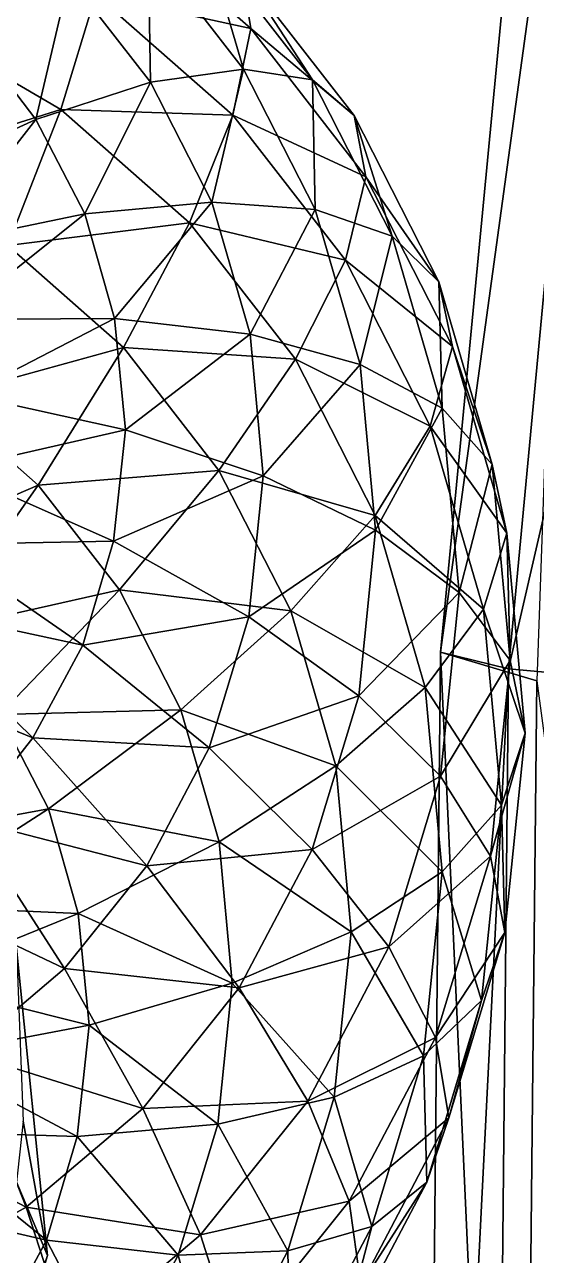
# Model space of a CAD drawing. Extents: x -23.6 to 25, y -17.9 to 25.9.
# Drawn here: x -17.839 to -16.901, y 4.304 to 6.562 of the extents above; entities that cross this region are included whole.
import ezdxf

# ---------------------------------------------------------------- set-up
doc = ezdxf.new("R2010")
doc.units = 0

msp = doc.modelspace()

# ---------------------------------------------------------------- linework, layer by layer
at = {"layer": 'Corps0', "color": 7}
for points in [[(-16.94488, 3.22229, -18.24761), (-16.33984, 3.10705, -13.59484), (-15.85852, 6.45916, -18.26342)], [(-15.85852, 6.45916, -18.26342), (-15.97515, 6.45721, -22.9104), (-16.94488, 3.22229, -18.24761)], [(-17.08294, 3.23022, -22.90307), (-16.94488, 3.22229, -18.24761), (-15.97515, 6.45721, -22.9104)], [(-15.97515, 6.45721, -22.9104), (-15.68975, 6.30847, -27.42291), (-17.08294, 3.23022, -22.90307)], [(-16.75256, 3.14202, -27.40753), (-17.08294, 3.23022, -22.90307), (-15.68975, 6.30847, -27.42291)]]:
    msp.add_3dface(points, dxfattribs=at)
at = {"layer": 'Paume8', "color": 2}
for points in [[(-17.85394, 4.86779, -37.39556), (-17.79724, 4.30395, -37.63726), (-17.92706, 4.61138, -36.83203)], [(-17.79724, 4.30395, -37.63726), (-17.85394, 4.86779, -37.39556), (-17.84155, 4.55047, -38.20819)], [(-17.87152, 4.05902, -37.06884), (-17.92706, 4.61138, -36.83203), (-17.79724, 4.30395, -37.63726)], [(-17.84155, 4.55047, -38.20819), (-17.90216, 3.99969, -38.44738), (-17.79724, 4.30395, -37.63726)]]:
    msp.add_3dface(points, dxfattribs=at)
at = {"layer": 'Pied_g14', "color": 2}
for points in [[(-16.79321, 8.37957, -48.95983), (-17.07696, 5.41088, -49.24212), (-16.67346, 8.34729, -47.71258)], [(-17.07696, 5.41088, -49.24212), (-16.79321, 8.37957, -48.95983), (-16.90026, 5.35791, -50.4732)], [(-16.95208, 5.38037, -48.00482), (-16.67346, 8.34729, -47.71258), (-17.07696, 5.41088, -49.24212)], [(-16.67346, 8.34729, -47.71258), (-16.95208, 5.38037, -48.00482), (-16.27764, 8.30804, -46.54406)], [(-16.54223, 5.34283, -46.84539), (-16.27764, 8.30804, -46.54406), (-16.95208, 5.38037, -48.00482)], [(-17.07696, 5.41088, -49.24212), (-17.10815, 2.26715, -49.52008), (-16.95208, 5.38037, -48.00482)], [(-17.10815, 2.26715, -49.52008), (-17.07696, 5.41088, -49.24212), (-16.93249, 2.2301, -50.7149)], [(-16.90026, 5.35791, -50.4732), (-16.93249, 2.2301, -50.7149), (-17.07696, 5.41088, -49.24212)], [(-16.98291, 2.24578, -48.31909), (-16.95208, 5.38037, -48.00482), (-17.10815, 2.26715, -49.52008)], [(-16.95208, 5.38037, -48.00482), (-16.98291, 2.24578, -48.31909), (-16.54223, 5.34283, -46.84539)], [(-16.93249, 2.2301, -50.7149), (-16.90026, 5.35791, -50.4732), (-16.47601, 2.18609, -51.82202)], [(-16.57342, 2.21783, -47.19323), (-16.54223, 5.34283, -46.84539), (-16.98291, 2.24578, -48.31909)]]:
    msp.add_3dface(points, dxfattribs=at)
at = {"layer": 'Pouce9', "color": 2}
for points in [[(-17.75732, 6.64855, -37.05352), (-17.93829, 6.80798, -36.9895), (-17.93499, 6.54113, -37.32574)], [(-17.68029, 6.78015, -35.71374), (-17.42437, 6.55462, -35.80426), (-17.70825, 6.61706, -35.41973)], [(-17.42437, 6.55462, -35.80426), (-17.68029, 6.78015, -35.71374), (-17.44134, 6.66156, -36.12371)], [(-17.61267, 6.70605, -36.75677), (-17.43786, 6.48059, -36.84948), (-17.50573, 6.71124, -36.44403)], [(-17.50573, 6.71124, -36.44403), (-17.31152, 6.46069, -36.54699), (-17.44134, 6.66156, -36.12371)], [(-17.31152, 6.46069, -36.54699), (-17.50573, 6.71124, -36.44403), (-17.43786, 6.48059, -36.84948)], [(-17.75732, 6.64855, -37.05352), (-17.60827, 6.45623, -37.13256), (-17.61267, 6.70605, -36.75677)], [(-17.43786, 6.48059, -36.84948), (-17.61267, 6.70605, -36.75677), (-17.60827, 6.45623, -37.13256)], [(-17.44134, 6.66156, -36.12371), (-17.23486, 6.3952, -36.23315), (-17.42437, 6.55462, -35.80426)], [(-17.23486, 6.3952, -36.23315), (-17.44134, 6.66156, -36.12371), (-17.31152, 6.46069, -36.54699)], [(-17.93499, 6.54113, -37.32574), (-17.81842, 6.38812, -37.38867), (-17.75732, 6.64855, -37.05352)], [(-17.60827, 6.45623, -37.13256), (-17.75732, 6.64855, -37.05352), (-17.81842, 6.38812, -37.38867)], [(-17.77276, 6.40637, -35.17224), (-18.04382, 6.56451, -35.11114), (-17.70825, 6.61706, -35.41973)], [(-17.70825, 6.61706, -35.41973), (-17.45751, 6.39617, -35.50842), (-17.77276, 6.40637, -35.17224)], [(-17.45751, 6.39617, -35.50842), (-17.70825, 6.61706, -35.41973), (-17.42437, 6.55462, -35.80426)], [(-18.04382, 6.56451, -35.11114), (-17.77276, 6.40637, -35.17224), (-18.1137, 6.29901, -34.91979)], [(-17.42437, 6.55462, -35.80426), (-17.21362, 6.28271, -35.91601), (-17.45751, 6.39617, -35.50842)], [(-17.21362, 6.28271, -35.91601), (-17.42437, 6.55462, -35.80426), (-17.23486, 6.3952, -36.23315)], [(-17.81842, 6.38812, -37.38867), (-17.93499, 6.54113, -37.32574), (-18.06896, 6.27276, -37.61206)], [(-17.60827, 6.45623, -37.13256), (-17.49609, 6.23632, -37.22442), (-17.43786, 6.48059, -36.84948)], [(-17.30633, 6.22271, -36.95721), (-17.43786, 6.48059, -36.84948), (-17.49609, 6.23632, -37.22442)], [(-17.43786, 6.48059, -36.84948), (-17.30633, 6.22271, -36.95721), (-17.31152, 6.46069, -36.54699)], [(-17.31152, 6.46069, -36.54699), (-17.16528, 6.17413, -36.66674), (-17.23486, 6.3952, -36.23315)], [(-17.16528, 6.17413, -36.66674), (-17.31152, 6.46069, -36.54699), (-17.30633, 6.22271, -36.95721)], [(-17.81842, 6.38812, -37.38867), (-17.72845, 6.2152, -37.46093), (-17.60827, 6.45623, -37.13256)], [(-17.49609, 6.23632, -37.22442), (-17.60827, 6.45623, -37.13256), (-17.72845, 6.2152, -37.46093)], [(-17.86975, 6.15673, -34.97473), (-18.1137, 6.29901, -34.91979), (-17.77276, 6.40637, -35.17224)], [(-17.77276, 6.40637, -35.17224), (-17.53698, 6.1986, -35.25561), (-17.86975, 6.15673, -34.97473)], [(-17.53698, 6.1986, -35.25561), (-17.77276, 6.40637, -35.17224), (-17.45751, 6.39617, -35.50842)], [(-17.45751, 6.39617, -35.50842), (-17.25103, 6.12976, -35.61785), (-17.53698, 6.1986, -35.25561)], [(-17.25103, 6.12976, -35.61785), (-17.45751, 6.39617, -35.50842), (-17.21362, 6.28271, -35.91601)], [(-17.23486, 6.3952, -36.23315), (-17.07946, 6.09045, -36.36053), (-17.21362, 6.28271, -35.91601)], [(-17.07946, 6.09045, -36.36053), (-17.23486, 6.3952, -36.23315), (-17.16528, 6.17413, -36.66674)], [(-18.06896, 6.27276, -37.61206), (-17.99707, 6.1593, -37.65905), (-17.81842, 6.38812, -37.38867)], [(-17.72845, 6.2152, -37.46093), (-17.81842, 6.38812, -37.38867), (-17.99707, 6.1593, -37.65905)], [(-17.21362, 6.28271, -35.91601), (-17.05493, 5.97174, -36.04595), (-17.25103, 6.12976, -35.61785)], [(-17.05493, 5.97174, -36.04595), (-17.21362, 6.28271, -35.91601), (-17.07946, 6.09045, -36.36053)], [(-17.72845, 6.2152, -37.46093), (-17.67437, 6.02301, -37.54235), (-17.49609, 6.23632, -37.22442)], [(-17.42565, 5.99401, -37.32714), (-17.49609, 6.23632, -37.22442), (-17.67437, 6.02301, -37.54235)], [(-17.49609, 6.23632, -37.22442), (-17.42565, 5.99401, -37.32714), (-17.30633, 6.22271, -36.95721)], [(-17.99707, 6.1593, -37.65905), (-17.97113, 6.02124, -37.71795), (-17.72845, 6.2152, -37.46093)], [(-17.67437, 6.02301, -37.54235), (-17.72845, 6.2152, -37.46093), (-17.97113, 6.02124, -37.71795)], [(-17.22369, 5.93853, -37.07763), (-17.30633, 6.22271, -36.95721), (-17.42565, 5.99401, -37.32714)], [(-17.30633, 6.22271, -36.95721), (-17.22369, 5.93853, -37.07763), (-17.16528, 6.17413, -36.66674)], [(-17.65753, 5.96978, -35.0498), (-17.86975, 6.15673, -34.97473), (-17.53698, 6.1986, -35.25561)], [(-17.53698, 6.1986, -35.25561), (-17.34277, 5.94805, -35.35858), (-17.65753, 5.96978, -35.0498)], [(-17.34277, 5.94805, -35.35858), (-17.53698, 6.1986, -35.25561), (-17.25103, 6.12976, -35.61785)], [(-17.07354, 5.85839, -36.80053), (-17.16528, 6.17413, -36.66674), (-17.22369, 5.93853, -37.07763)], [(-17.16528, 6.17413, -36.66674), (-17.07354, 5.85839, -36.80053), (-17.07946, 6.09045, -36.36053)], [(-17.86975, 6.15673, -34.97473), (-17.65753, 5.96978, -35.0498), (-17.99505, 5.87677, -34.83062)], [(-17.25103, 6.12976, -35.61785), (-17.09564, 5.82507, -35.74523), (-17.34277, 5.94805, -35.35858)], [(-17.09564, 5.82507, -35.74523), (-17.25103, 6.12976, -35.61785), (-17.05493, 5.97174, -36.04595)], [(-17.07946, 6.09045, -36.36053), (-16.98187, 5.75482, -36.50274), (-17.05493, 5.97174, -36.04595)], [(-16.98187, 5.75482, -36.50274), (-17.07946, 6.09045, -36.36053), (-17.07354, 5.85839, -36.80053)], [(-17.97113, 6.02124, -37.71795), (-17.94519, 5.88311, -37.77685), (-17.67437, 6.02301, -37.54235)], [(-17.65393, 5.81842, -37.63006), (-17.67437, 6.02301, -37.54235), (-17.94519, 5.88311, -37.77685)], [(-17.67437, 6.02301, -37.54235), (-17.65393, 5.81842, -37.63006), (-17.42565, 5.99401, -37.32714)], [(-17.40191, 5.73455, -37.43841), (-17.42565, 5.99401, -37.32714), (-17.65393, 5.81842, -37.63006)], [(-17.42565, 5.99401, -37.32714), (-17.40191, 5.73455, -37.43841), (-17.22369, 5.93853, -37.07763)], [(-17.81408, 5.71734, -34.89465), (-17.99505, 5.87677, -34.83062), (-17.65753, 5.96978, -35.0498)], [(-17.65753, 5.96978, -35.0498), (-17.48272, 5.74432, -35.14245), (-17.81408, 5.71734, -34.89465)], [(-17.48272, 5.74432, -35.14245), (-17.65753, 5.96978, -35.0498), (-17.34277, 5.94805, -35.35858)], [(-17.05493, 5.97174, -36.04595), (-16.95532, 5.62908, -36.19116), (-17.09564, 5.82507, -35.74523)], [(-16.95532, 5.62908, -36.19116), (-17.05493, 5.97174, -36.04595), (-16.98187, 5.75482, -36.50274)], [(-17.34277, 5.94805, -35.35858), (-17.19653, 5.66149, -35.47839), (-17.48272, 5.74432, -35.14245)], [(-17.19586, 5.63427, -37.20812), (-17.22369, 5.93853, -37.07763), (-17.40191, 5.73455, -37.43841)], [(-17.19653, 5.66149, -35.47839), (-17.34277, 5.94805, -35.35858), (-17.09564, 5.82507, -35.74523)], [(-17.22369, 5.93853, -37.07763), (-17.19586, 5.63427, -37.20812), (-17.07354, 5.85839, -36.80053)], [(-17.99505, 5.87677, -34.83062), (-17.81408, 5.71734, -34.89465), (-18.14562, 5.57385, -34.74407)], [(-17.94519, 5.88311, -37.77685), (-17.97241, 5.74572, -37.83685), (-17.65393, 5.81842, -37.63006)], [(-17.0426, 5.52026, -36.94555), (-17.07354, 5.85839, -36.80053), (-17.19586, 5.63427, -37.20812)], [(-17.07354, 5.85839, -36.80053), (-17.0426, 5.52026, -36.94555), (-16.98187, 5.75482, -36.50274)], [(-17.67626, 5.6145, -37.71862), (-17.65393, 5.81842, -37.63006), (-17.97241, 5.74572, -37.83685)], [(-17.65393, 5.81842, -37.63006), (-17.67626, 5.6145, -37.71862), (-17.40191, 5.73455, -37.43841)], [(-17.09564, 5.82507, -35.74523), (-16.99804, 5.48937, -35.88745), (-17.19653, 5.66149, -35.47839)], [(-16.99804, 5.48937, -35.88745), (-17.09564, 5.82507, -35.74523), (-16.95532, 5.62908, -36.19116)], [(-17.97241, 5.74572, -37.83685), (-17.99957, 5.60833, -37.89678), (-17.67626, 5.6145, -37.71862)], [(-17.66503, 5.52502, -34.97369), (-17.81408, 5.71734, -34.89465), (-17.48272, 5.74432, -35.14245)], [(-17.48272, 5.74432, -35.14245), (-17.35119, 5.48638, -35.25024), (-17.66503, 5.52502, -34.97369)], [(-17.35119, 5.48638, -35.25024), (-17.48272, 5.74432, -35.14245), (-17.19653, 5.66149, -35.47839)], [(-16.94891, 5.39532, -36.65692), (-16.98187, 5.75482, -36.50274), (-17.0426, 5.52026, -36.94555)], [(-16.98187, 5.75482, -36.50274), (-16.94891, 5.39532, -36.65692), (-16.95532, 5.62908, -36.19116)], [(-18.00158, 5.44909, -34.79406), (-18.14562, 5.57385, -34.74407), (-17.81408, 5.71734, -34.89465)], [(-17.81408, 5.71734, -34.89465), (-17.66503, 5.52502, -34.97369), (-18.00158, 5.44909, -34.79406)], [(-17.42803, 5.47583, -37.55072), (-17.40191, 5.73455, -37.43841), (-17.67626, 5.6145, -37.71862)], [(-17.40191, 5.73455, -37.43841), (-17.42803, 5.47583, -37.55072), (-17.19586, 5.63427, -37.20812)], [(-17.19653, 5.66149, -35.47839), (-17.10479, 5.34576, -35.61212), (-17.35119, 5.48638, -35.25024)], [(-17.10479, 5.34576, -35.61212), (-17.19653, 5.66149, -35.47839), (-16.99804, 5.48937, -35.88745)], [(-17.2265, 5.33081, -37.33984), (-17.19586, 5.63427, -37.20812), (-17.42803, 5.47583, -37.55072)], [(-17.19586, 5.63427, -37.20812), (-17.2265, 5.33081, -37.33984), (-17.0426, 5.52026, -36.94555)], [(-16.95532, 5.62908, -36.19116), (-16.92175, 5.26214, -36.34851), (-16.99804, 5.48937, -35.88745)], [(-16.92175, 5.26214, -36.34851), (-16.95532, 5.62908, -36.19116), (-16.94891, 5.39532, -36.65692)], [(-17.99957, 5.60833, -37.89678), (-18.07257, 5.49682, -37.94683), (-17.73211, 5.42376, -37.80236)], [(-17.73211, 5.42376, -37.80236), (-17.67626, 5.6145, -37.71862), (-17.99957, 5.60833, -37.89678)], [(-17.67626, 5.6145, -37.71862), (-17.73211, 5.42376, -37.80236), (-17.42803, 5.47583, -37.55072)], [(-17.885, 5.29614, -34.85699), (-18.00158, 5.44909, -34.79406), (-17.66503, 5.52502, -34.97369)], [(-17.66503, 5.52502, -34.97369), (-17.55285, 5.30511, -35.06561), (-17.885, 5.29614, -34.85699)], [(-17.55285, 5.30511, -35.06561), (-17.66503, 5.52502, -34.97369), (-17.35119, 5.48638, -35.25024)], [(-17.07666, 5.1831, -37.09185), (-17.0426, 5.52026, -36.94555), (-17.2265, 5.33081, -37.33984)], [(-17.0426, 5.52026, -36.94555), (-17.07666, 5.1831, -37.09185), (-16.94891, 5.39532, -36.65692)], [(-18.07257, 5.49682, -37.94683), (-18.14544, 5.38531, -37.99682), (-17.82366, 5.25329, -37.87829)], [(-17.82366, 5.25329, -37.87829), (-17.73211, 5.42376, -37.80236), (-18.07257, 5.49682, -37.94683)], [(-16.99804, 5.48937, -35.88745), (-16.96508, 5.12994, -36.04162), (-17.10479, 5.34576, -35.61212)], [(-16.96508, 5.12994, -36.04162), (-16.99804, 5.48937, -35.88745), (-16.92175, 5.26214, -36.34851)], [(-17.50073, 5.23541, -37.65631), (-17.42803, 5.47583, -37.55072), (-17.73211, 5.42376, -37.80236)], [(-17.35119, 5.48638, -35.25024), (-17.26861, 5.20227, -35.3706), (-17.55285, 5.30511, -35.06561)], [(-17.42803, 5.47583, -37.55072), (-17.50073, 5.23541, -37.65631), (-17.2265, 5.33081, -37.33984)], [(-17.26861, 5.20227, -35.3706), (-17.35119, 5.48638, -35.25024), (-17.10479, 5.34576, -35.61212)], [(-17.73211, 5.42376, -37.80236), (-17.82366, 5.25329, -37.87829), (-17.50073, 5.23541, -37.65631)], [(-17.94165, 5.10345, -37.94604), (-17.82366, 5.25329, -37.87829), (-18.14544, 5.38531, -37.99682)], [(-16.98516, 5.0368, -36.81256), (-16.94891, 5.39532, -36.65692), (-17.07666, 5.1831, -37.09185)], [(-16.94891, 5.39532, -36.65692), (-16.98516, 5.0368, -36.81256), (-16.92175, 5.26214, -36.34851)], [(-17.3117, 5.04895, -37.46368), (-17.2265, 5.33081, -37.33984), (-17.50073, 5.23541, -37.65631)], [(-17.2265, 5.33081, -37.33984), (-17.3117, 5.04895, -37.46368), (-17.07666, 5.1831, -37.09185)], [(-17.10479, 5.34576, -35.61212), (-17.07385, 5.00769, -35.75714), (-17.26861, 5.20227, -35.3706)], [(-17.07385, 5.00769, -35.75714), (-17.10479, 5.34576, -35.61212), (-16.96508, 5.12994, -36.04162)], [(-17.885, 5.29614, -34.85699), (-17.79498, 5.12316, -34.92926), (-18.14294, 5.05938, -34.79888)], [(-17.79498, 5.12316, -34.92926), (-17.885, 5.29614, -34.85699), (-17.55285, 5.30511, -35.06561)], [(-17.55285, 5.30511, -35.06561), (-17.48242, 5.0628, -35.16827), (-17.79498, 5.12316, -34.92926)], [(-17.48242, 5.0628, -35.16827), (-17.55285, 5.30511, -35.06561), (-17.26861, 5.20227, -35.3706)], [(-16.95867, 4.89617, -36.50738), (-16.92175, 5.26214, -36.34851), (-16.98516, 5.0368, -36.81256)], [(-16.92175, 5.26214, -36.34851), (-16.95867, 4.89617, -36.50738), (-16.96508, 5.12994, -36.04162)], [(-17.82366, 5.25329, -37.87829), (-17.94165, 5.10345, -37.94604), (-17.61492, 5.01855, -37.75286)], [(-17.61492, 5.01855, -37.75286), (-17.50073, 5.23541, -37.65631), (-17.82366, 5.25329, -37.87829)], [(-17.50073, 5.23541, -37.65631), (-17.61492, 5.01855, -37.75286), (-17.3117, 5.04895, -37.46368)], [(-17.26861, 5.20227, -35.3706), (-17.24072, 4.89794, -35.50115), (-17.48242, 5.0628, -35.16827)], [(-17.24072, 4.89794, -35.50115), (-17.26861, 5.20227, -35.3706), (-17.07385, 5.00769, -35.75714)], [(-17.17132, 4.86987, -37.22949), (-17.07666, 5.1831, -37.09185), (-17.3117, 5.04895, -37.46368)], [(-17.07666, 5.1831, -37.09185), (-17.17132, 4.86987, -37.22949), (-16.98516, 5.0368, -36.81256)], [(-16.96508, 5.12994, -36.04162), (-17.00134, 4.77142, -36.1972), (-17.07385, 5.00769, -35.75714)], [(-17.00134, 4.77142, -36.1972), (-16.96508, 5.12994, -36.04162), (-16.95867, 4.89617, -36.50738)], [(-18.07104, 4.94592, -34.84594), (-18.14294, 5.05938, -34.79888), (-17.79498, 5.12316, -34.92926)], [(-17.94165, 5.10345, -37.94604), (-18.08679, 4.9826, -38.00201), (-17.76568, 4.83032, -37.83801)], [(-17.79498, 5.12316, -34.92926), (-17.74096, 4.93103, -35.01074), (-18.07104, 4.94592, -34.84594)], [(-17.76568, 4.83032, -37.83801), (-17.61492, 5.01855, -37.75286), (-17.94165, 5.10345, -37.94604)], [(-17.74096, 4.93103, -35.01074), (-17.79498, 5.12316, -34.92926), (-17.48242, 5.0628, -35.16827)], [(-17.48242, 5.0628, -35.16827), (-17.45867, 4.80334, -35.27954), (-17.74096, 4.93103, -35.01074)], [(-17.45867, 4.80334, -35.27954), (-17.48242, 5.0628, -35.16827), (-17.24072, 4.89794, -35.50115)], [(-17.44561, 4.79467, -37.5769), (-17.3117, 5.04895, -37.46368), (-17.61492, 5.01855, -37.75286)], [(-17.3117, 5.04895, -37.46368), (-17.44561, 4.79467, -37.5769), (-17.17132, 4.86987, -37.22949)], [(-17.08581, 4.70379, -36.9588), (-16.98516, 5.0368, -36.81256), (-17.17132, 4.86987, -37.22949)], [(-16.98516, 5.0368, -36.81256), (-17.08581, 4.70379, -36.9588), (-16.95867, 4.89617, -36.50738)], [(-17.61492, 5.01855, -37.75286), (-17.76568, 4.83032, -37.83801), (-17.44561, 4.79467, -37.5769)], [(-17.07385, 5.00769, -35.75714), (-17.10791, 4.67047, -35.9035), (-17.24072, 4.89794, -35.50115)], [(-17.10791, 4.67047, -35.9035), (-17.07385, 5.00769, -35.75714), (-17.00134, 4.77142, -36.1972)], [(-17.94812, 4.67578, -37.90948), (-17.76568, 4.83032, -37.83801), (-18.08679, 4.9826, -38.00201)], [(-18.0451, 4.8078, -34.90484), (-18.07104, 4.94592, -34.84594), (-17.74096, 4.93103, -35.01074)], [(-17.74096, 4.93103, -35.01074), (-17.72052, 4.72644, -35.09844), (-18.0451, 4.8078, -34.90484)], [(-17.72052, 4.72644, -35.09844), (-17.74096, 4.93103, -35.01074), (-17.45867, 4.80334, -35.27954)], [(-17.24072, 4.89794, -35.50115), (-17.27142, 4.59454, -35.63281), (-17.45867, 4.80334, -35.27954)], [(-17.27142, 4.59454, -35.63281), (-17.24072, 4.89794, -35.50115), (-17.10791, 4.67047, -35.9035)], [(-17.06146, 4.55621, -36.65667), (-16.95867, 4.89617, -36.50738), (-17.08581, 4.70379, -36.9588)], [(-16.95867, 4.89617, -36.50738), (-17.06146, 4.55621, -36.65667), (-17.00134, 4.77142, -36.1972)], [(-17.32012, 4.58728, -37.35528), (-17.17132, 4.86987, -37.22949), (-17.44561, 4.79467, -37.5769)], [(-17.17132, 4.86987, -37.22949), (-17.32012, 4.58728, -37.35528), (-17.08581, 4.70379, -36.9588)], [(-17.76568, 4.83032, -37.83801), (-17.94812, 4.67578, -37.90948), (-17.62243, 4.57385, -37.67675)], [(-17.62243, 4.57385, -37.67675), (-17.44561, 4.79467, -37.5769), (-17.76568, 4.83032, -37.83801)], [(-18.01916, 4.66967, -34.96374), (-18.0451, 4.8078, -34.90484), (-17.72052, 4.72644, -35.09844)], [(-17.45867, 4.80334, -35.27954), (-17.4848, 4.54461, -35.39184), (-17.72052, 4.72644, -35.09844)], [(-17.44561, 4.79467, -37.5769), (-17.62243, 4.57385, -37.67675), (-17.32012, 4.58728, -37.35528)], [(-17.4848, 4.54461, -35.39184), (-17.45867, 4.80334, -35.27954), (-17.27142, 4.59454, -35.63281)], [(-17.00134, 4.77142, -36.1972), (-17.10198, 4.43835, -36.3435), (-17.10791, 4.67047, -35.9035)], [(-17.10198, 4.43835, -36.3435), (-17.00134, 4.77142, -36.1972), (-17.06146, 4.55621, -36.65667)], [(-17.72052, 4.72644, -35.09844), (-17.74279, 4.52246, -35.18695), (-18.01916, 4.66967, -34.96374)], [(-17.74279, 4.52246, -35.18695), (-17.72052, 4.72644, -35.09844), (-17.4848, 4.54461, -35.39184)], [(-17.24407, 4.40332, -37.09259), (-17.08581, 4.70379, -36.9588), (-17.32012, 4.58728, -37.35528)], [(-17.08581, 4.70379, -36.9588), (-17.24407, 4.40332, -37.09259), (-17.06146, 4.55621, -36.65667)], [(-17.94812, 4.67578, -37.90948), (-18.15722, 4.55999, -37.9649), (-17.83636, 4.39263, -37.76055)], [(-17.83636, 4.39263, -37.76055), (-17.62243, 4.57385, -37.67675), (-17.94812, 4.67578, -37.90948)], [(-18.04638, 4.53228, -35.02368), (-18.01916, 4.66967, -34.96374), (-17.74279, 4.52246, -35.18695)], [(-17.10791, 4.67047, -35.9035), (-17.20257, 4.35723, -36.04107), (-17.27142, 4.59454, -35.63281)], [(-17.20257, 4.35723, -36.04107), (-17.10791, 4.67047, -35.9035), (-17.10198, 4.43835, -36.3435)], [(-17.5166, 4.34191, -37.46624), (-17.32012, 4.58728, -37.35528), (-17.62243, 4.57385, -37.67675)], [(-17.32012, 4.58728, -37.35528), (-17.5166, 4.34191, -37.46624), (-17.24407, 4.40332, -37.09259)], [(-17.27142, 4.59454, -35.63281), (-17.35662, 4.31268, -35.75665), (-17.4848, 4.54461, -35.39184)], [(-17.35662, 4.31268, -35.75665), (-17.27142, 4.59454, -35.63281), (-17.20257, 4.35723, -36.04107)], [(-17.62243, 4.57385, -37.67675), (-17.83636, 4.39263, -37.76055), (-17.5166, 4.34191, -37.46624)], [(-18.0816, 4.25689, -37.82556), (-17.83636, 4.39263, -37.76055), (-18.15722, 4.55999, -37.9649)], [(-17.4848, 4.54461, -35.39184), (-17.55749, 4.30426, -35.49743), (-17.74279, 4.52246, -35.18695)], [(-17.55749, 4.30426, -35.49743), (-17.4848, 4.54461, -35.39184), (-17.35662, 4.31268, -35.75665)], [(-17.22296, 4.24957, -36.79321), (-17.06146, 4.55621, -36.65667), (-17.24407, 4.40332, -37.09259)], [(-17.06146, 4.55621, -36.65667), (-17.22296, 4.24957, -36.79321), (-17.10198, 4.43835, -36.3435)], [(-18.07354, 4.39489, -35.08367), (-18.04638, 4.53228, -35.02368), (-17.79864, 4.33178, -35.27069)], [(-17.74279, 4.52246, -35.18695), (-17.79864, 4.33178, -35.27069), (-18.04638, 4.53228, -35.02368)], [(-17.79864, 4.33178, -35.27069), (-17.74279, 4.52246, -35.18695), (-17.55749, 4.30426, -35.49743)], [(-17.26025, 4.13787, -36.47729), (-17.10198, 4.43835, -36.3435), (-17.22296, 4.24957, -36.79321)], [(-17.10198, 4.43835, -36.3435), (-17.26025, 4.13787, -36.47729), (-17.20257, 4.35723, -36.04107)], [(-17.45294, 4.14245, -37.21057), (-17.24407, 4.40332, -37.09259), (-17.5166, 4.34191, -37.46624)], [(-17.24407, 4.40332, -37.09259), (-17.45294, 4.14245, -37.21057), (-17.22296, 4.24957, -36.79321)], [(-17.83636, 4.39263, -37.76055), (-18.0816, 4.25689, -37.82556), (-17.75433, 4.14056, -37.55938)], [(-17.79864, 4.33178, -35.27069), (-17.89025, 4.16125, -35.34661), (-18.07354, 4.39489, -35.08367)], [(-17.75433, 4.14056, -37.55938), (-17.5166, 4.34191, -37.46624), (-17.83636, 4.39263, -37.76055)], [(-17.5166, 4.34191, -37.46624), (-17.75433, 4.14056, -37.55938), (-17.45294, 4.14245, -37.21057)], [(-17.20257, 4.35723, -36.04107), (-17.35137, 4.07464, -36.16693), (-17.35662, 4.31268, -35.75665)], [(-17.35137, 4.07464, -36.16693), (-17.20257, 4.35723, -36.04107), (-17.26025, 4.13787, -36.47729)], [(-17.89025, 4.16125, -35.34661), (-17.79864, 4.33178, -35.27069), (-17.67169, 4.08734, -35.59399)], [(-17.55749, 4.30426, -35.49743), (-17.67169, 4.08734, -35.59399), (-17.79864, 4.33178, -35.27069)], [(-17.35662, 4.31268, -35.75665), (-17.49053, 4.05834, -35.86987), (-17.55749, 4.30426, -35.49743)], [(-17.49053, 4.05834, -35.86987), (-17.35662, 4.31268, -35.75665), (-17.35137, 4.07464, -36.16693)], [(-17.67169, 4.08734, -35.59399), (-17.55749, 4.30426, -35.49743), (-17.49053, 4.05834, -35.86987)]]:
    msp.add_3dface(points, dxfattribs=at)

doc.saveas('drawing.dxf')
